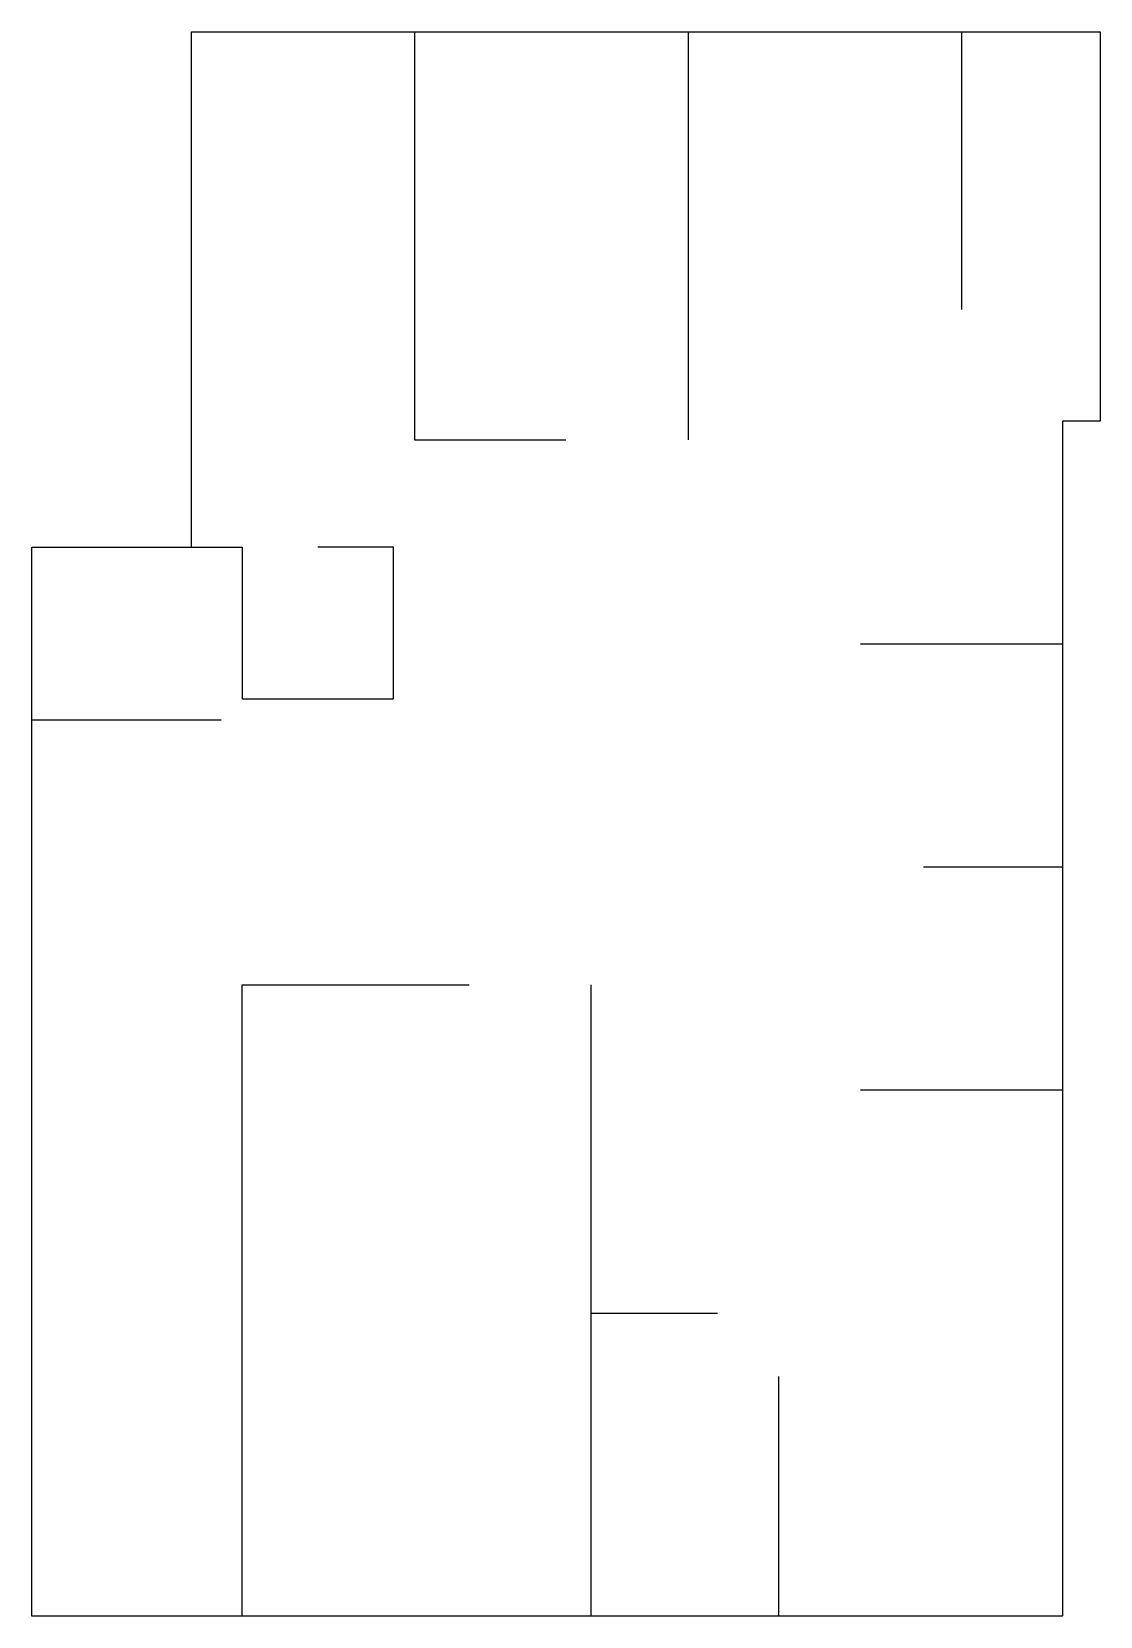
# Model space of a CAD drawing. Header units: inches. Extents: x -74 to 434, y -728 to 25.
import ezdxf

# ---------------------------------------------------------------- set-up
doc = ezdxf.new("R2010")
doc.units = ezdxf.units.IN
doc.header["$MEASUREMENT"] = 0

msp = doc.modelspace()

# ---------------------------------------------------------------- linework, layer by layer
for p, q in [((1.58, 24.61), (25.58, 24.61)), ((1.58, -220.39), (1.58, 24.61)), ((25.58, 24.61), (107.58, 24.61)), ((107.58, 24.61), (237.58, 24.61)), ((107.58, 24.61), (107.58, -169.39)), ((237.58, 24.61), (367.58, 24.61)), ((237.58, 24.61), (237.58, -169.39)), ((367.58, 24.61), (433.58, 24.61)), ((367.58, 24.61), (367.58, -107.39)), ((433.58, 24.61), (433.58, -160.39)), ((433.58, -160.39), (415.58, -160.39)), ((415.58, -160.39), (415.58, -266.39)), ((107.58, -169.39), (179.58, -169.39)), ((-74.42, -302.39), (-74.42, -220.39)), ((-74.42, -220.39), (1.58, -220.39)), ((1.58, -220.39), (25.58, -220.39)), ((25.58, -220.39), (25.58, -292.39)), ((97.58, -220.39), (61.58, -220.39)), ((97.58, -292.39), (97.58, -220.39)), ((415.58, -266.39), (319.58, -266.39)), ((415.58, -266.39), (415.58, -372.39)), ((25.58, -292.39), (97.58, -292.39)), ((-74.42, -418.39), (-74.42, -302.39)), ((-74.42, -302.39), (15.58, -302.39)), ((415.58, -372.39), (349.58, -372.39)), ((415.58, -372.39), (415.58, -478.39)), ((-74.42, -728.39), (-74.42, -418.39)), ((25.58, -728.39), (25.58, -428.39)), ((25.58, -428.39), (133.58, -428.39)), ((191.58, -584.39), (191.58, -428.39)), ((415.58, -478.39), (319.58, -478.39)), ((415.58, -478.39), (415.58, -574.39)), ((415.58, -574.39), (415.58, -728.39)), ((191.58, -728.39), (191.58, -584.39)), ((191.58, -584.39), (251.58, -584.39)), ((280.78, -728.39), (280.78, -614.39)), ((25.58, -728.39), (-74.42, -728.39)), ((191.58, -728.39), (25.58, -728.39)), ((261.58, -728.39), (191.58, -728.39)), ((415.58, -728.39), (261.58, -728.39))]:
    msp.add_line(p, q)

doc.saveas('drawing.dxf')
